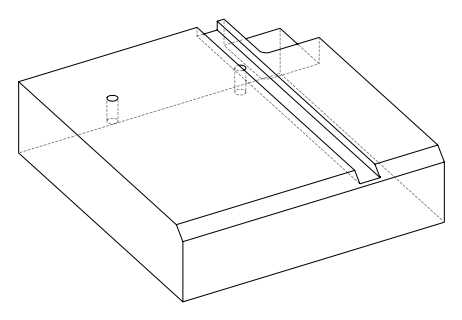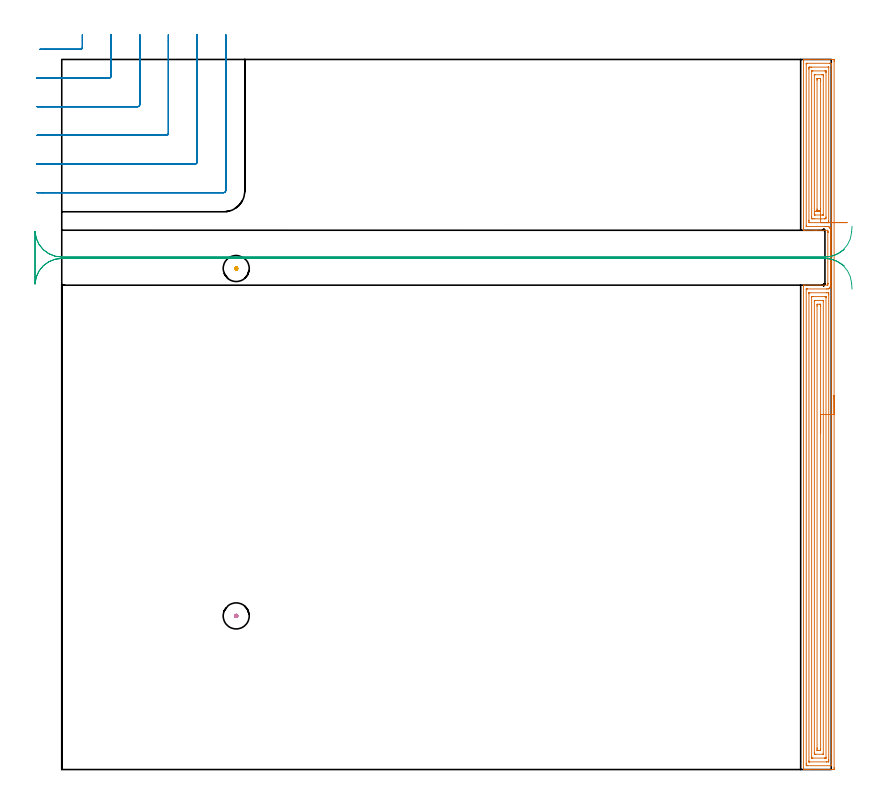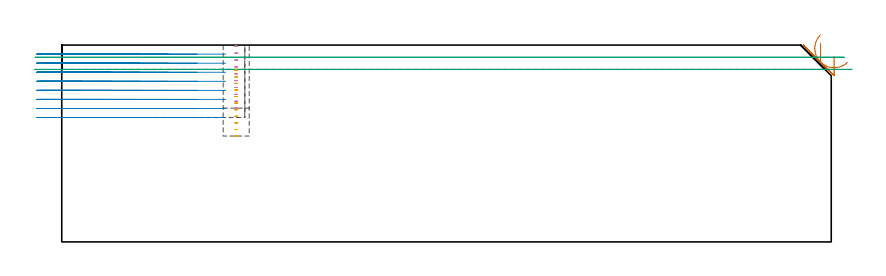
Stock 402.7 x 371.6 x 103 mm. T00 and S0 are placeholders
(PLAN: 5 operations, 3 tool changes, 33.2 min)
(1 AREA_MILL | FG_CHAMFER_SURFACE | UGT0205_001 | 17.48 min | 47391 mm3)
(2 MILL_CORNER_NOTCH_RECTANGULAR | CORNER_NOTCH_RECTANGULAR | UGT0201_094 | Follow Part, ap 5, ae 75% | 11.4 min | 288403 mm3)
(3 MILL_RECTANGULAR_SLOT | SLOT_RECTANGULAR | UGT0201_006 | Follow Part, ap 7, ae 75% | 3.65 min | 143609 mm3)
(4 MILL_BLIND_HOLE_FROM_SOLID_MATERIAL | STEP1POCKET | NXT0201_011 | Spiral | 0.31 min | 4797 mm3)
(5 MILL_BLIND_HOLE_FROM_SOLID_MATERIAL_1 | STEP1POCKET_1 | NXT0201_011 | Spiral | 0.34 min | 5034 mm3)
(TOOL UGT0205_001 | Chamfer Mill 20 x 3 x 45 deg. | D20 FL50 Z2)
(TOOL UGT0201_094 | End mill 20 mm | D20 FL38 Z4)
(TOOL UGT0201_006 | End Mill 28 mm | D28 FL25 Z2)
(TOOL NXT0201_011 | ENDMILL 12mm [2P460-1200-NA 1630] | D12 FL38 Z6)
(OP 1 AREA_MILL)
G17 G21 G94 G90
T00 M6
G54
G17 G0 G90 X404.2 Y195.8 S1061 M3
G43 Z113. H0
Z97.
G94 G1 Y195.762 Z96.128 F250.
Y195.648 Z95.263
Y195.459 Z94.412
Y195.197 Z93.58
Y194.863 Z92.774
Y194.46 Z92.
Y193.991 Z91.264
Y193.46 Z90.572
Y192.871 Z89.929
Y192.228 Z89.339
Y191.536 Z88.808
Y190.8 Z88.34
Y190.026 Z87.937
Y189.22 Z87.603
Y188.388 Z87.341
Y187.536 Z87.152
Y186.672 Z87.038
Y185.8 Z87.
Y1.007
X404.199 Y0.606 Z87.001
X404.195 Y0.12 Z87.003
X404.192 Y0.009 Z87.006
X403.714 Y0.004 Z87.484
X403.113 Y0. Z88.084
X391.338 Z99.856
X390.771 Z100.426
X390.454 Z100.742
X389.887 Z101.309
X389.57 Z101.625
X388.937 Z102.262
X388.549 Z102.651
X388.216 Z102.975
X388.202 Y0.008 Z102.988
X388.2 Y0.16 Z103.
Y253.184
X388.205 Y253.49 Z102.991
X388.545 Y253.5 Z102.652
X400.9 Z90.3
Y253.995
X400.897 Y254.076 Z90.297
X400.892 Y254.155 Z90.291
Y254.181
X400.9 Y254.209 Z90.3
Y254.246
Y254.253
X400.893 Y254.264 Z90.291
X400.889 Y254.269 Z90.287
X400.89 Y254.277 Z90.288
X400.896 Y254.328 Z90.295
X400.902 Y254.351
X400.899 Y254.372 Z90.294
X400.9 Y254.449 Z90.297
Y254.518 Z90.3
Y281.255
X400.899 Y281.279 Z90.293
X400.898 Y281.284 Z90.292
Y281.286 Z90.295
X400.899 Y281.287 Z90.298
X400.897 Y281.289 Z90.296
X400.889 Y281.295 Z90.287
X400.893 Y281.298 Z90.292
X400.898 Y281.463 Z90.298
Y282.2
X394.874 Z96.32
X394.01 Z97.19
X388.676 Z102.524
X388.207 Y282.21 Z102.993
X388.2 Y282.636 Z103.
Y371.44
X388.202 Y371.592 Z102.988
X388.216 Y371.6 Z102.975
X388.548 Z102.651
X388.937 Z102.262
X389.57 Z101.625
X390.771 Z100.426
X391.338 Z99.856
X399.894 Z91.303
X403.43 Z87.767
X403.714 Y371.597 Z87.484
X404.192 Y371.591 Z87.006
X404.195 Y371.48 Z87.003
X404.199 Y370.994 Z87.001
X404.2 Y370.503 Z87.
Y185.8
X402.786 Z88.414
Y2.391
X402.784 Y2.179 Z88.416
X402.781 Y2.073 Z88.419
X402.779 Y2.024 Z88.421
X402.769 Y2.01 Z88.431
X402.72 Y2.008 Z88.48
X402.332 Y2.001 Z88.868
X390.454 Y2. Z100.746
X389.956 Y2.001 Z101.244
X389.731 Y2.007 Z101.469
X389.629 Y2.01 Z101.571
X389.616 Y2.345 Z101.584
X389.615 Y2.391 Z101.585
X389.614 Y3.239 Z101.586
X389.615 Y251.399 Z101.585
X389.616 Y251.452 Z101.584
X389.618 Y251.477 Z101.582
X389.619 Y251.483 Z101.581
X389.654 Y251.49 Z101.546
X390.054 Y251.497 Z101.146
X390.254 Y251.499 Z100.946
X400.178 Y251.501 Z91.022
X400.951 Y251.511 Z90.249
X401.062 Y251.523 Z90.138
X401.241 Y251.569 Z89.959
X401.389 Y251.634 Z89.811
X401.586 Y251.762 Z89.614
X401.711 Y251.873 Z89.489
X401.801 Y251.972 Z89.399
X401.946 Y252.166 Z89.254
X401.994 Y252.243 Z89.206
X402.02 Y252.291 Z89.18
X402.137 Y252.551 Z89.063
X402.189 Y252.703 Z89.011
X402.239 Y252.888 Z88.961
X402.289 Y253.184 Z88.911
X402.307 Y253.524 Z88.893
X402.311 Y253.707 Z88.889
X402.314 Y254.076 Z88.886
X402.315 Y254.421 Z88.885
X402.314 Y280.479 Z88.886
X402.315 Y281.197 Z88.885
Y281.371
X402.313 Y281.744 Z88.887
X402.31 Y282.092 Z88.89
X402.306 Y282.272 Z88.894
X402.273 Y282.636 Z88.927
X402.228 Y282.86 Z88.972
X402.18 Y283.027 Z89.02
X402.029 Y283.387 Z89.171
X401.974 Y283.5 Z89.226
X401.956 Y283.529 Z89.244
X401.946 Y283.545 Z89.254
X401.908 Y283.592 Z89.292
X401.725 Y283.812 Z89.475
X401.569 Y283.951 Z89.631
X401.428 Y284.051 Z89.772
X401.191 Y284.147 Z90.009
X401.062 Y284.177 Z90.138
X400.4 Y284.197 Z90.8
X400.178 Y284.198 Z91.022
X399.513 Y284.2 Z91.687
X389.687 Z101.513
X389.665 Y284.202 Z101.535
X389.645 Y284.205 Z101.555
X389.627 Y284.209 Z101.573
X389.621 Y284.231 Z101.579
X389.615 Y284.376 Z101.585
Y284.421
X389.614 Y369.209 Z101.586
X389.616 Y369.421 Z101.584
X389.619 Y369.527 Z101.581
X389.621 Y369.576 Z101.579
X389.631 Y369.59 Z101.569
X389.68 Y369.592 Z101.52
X390.068 Y369.599 Z101.132
X401.946 Y369.6 Z89.254
X402.444 Y369.599 Z88.756
X402.669 Y369.593 Z88.531
X402.771 Y369.59 Z88.429
X402.784 Y369.255 Z88.416
X402.785 Y369.209 Z88.415
X402.786 Y368.361 Z88.414
Y185.8
X401.372 Z89.828
X401.371 Y5.069 Z89.829
Y4.757
X401.366 Y4.176 Z89.834
X401.365 Y4.029 Z89.835
X401.227 Y4.009 Z89.973
X401.062 Y4.005 Z90.138
X400.352 Y4. Z90.848
X400.178 Z91.022
X391.338 Y4.001 Z99.862
X391.164 Y4.002 Z100.036
X391.048 Y4.007 Z100.152
X391.034 Y4.01 Z100.166
X391.032 Y4.014 Z100.168
X391.03 Y4.034 Z100.17
X391.028 Y4.489 Z100.172
X391.029 Y249.034 Z100.171
X391.031 Y249.347 Z100.169
X391.033 Y249.436 Z100.167
X391.035 Y249.484 Z100.165
X391.05 Y249.49 Z100.15
X391.146 Y249.494 Z100.054
X391.338 Y249.499 Z99.862
X391.451 Y249.5 Z99.749
X400.289 Y249.501 Z90.911
X401.062 Y249.517 Z90.138
X401.154 Y249.521 Z90.046
X401.276 Y249.536 Z89.924
X401.352 Y249.546 Z89.848
X401.365 Y249.499 Z89.835
X401.367 Y249.441 Z89.833
X401.37 Y249.303 Z89.83
X401.371 Y248.721 Z89.829
X401.372 Y248.408 Z89.828
Y185.8
X399.957 Z91.243
Y6.185
X399.955 Y6.088 Z91.245
X399.951 Y6.031 Z91.249
X399.948 Y6.01 Z91.252
X399.927 Y6.008 Z91.273
X399.717 Y6.004 Z91.483
X399.294 Y6. Z91.906
X399.255 Z91.945
X393.068 Z98.132
X392.674 Y6.006 Z98.526
X392.479 Y6.01 Z98.721
X392.449 Y6.022 Z98.751
X392.447 Y6.054 Z98.753
X392.445 Y6.108 Z98.755
X392.443 Y6.631 Z98.757
Y6.854
Y246.936
X392.444 Y247.271 Z98.756
X392.446 Y247.439 Z98.754
X392.448 Y247.479 Z98.752
X392.45 Y247.49 Z98.75
X392.469 Y247.493 Z98.731
X392.55 Y247.498 Z98.65
X393.106 Y247.5 Z98.094
X393.432 Z97.768
X399.294 Z91.906
X399.621 Y247.498 Z91.579
X399.921 Y247.49 Z91.279
X399.951 Y247.488 Z91.249
X399.953 Y247.449 Z91.247
X399.955 Y247.352 Z91.245
X399.957 Y247.159 Z91.243
Y246.936
Y185.8
X398.543 Z92.657
Y8.369
X398.539 Y8.1 Z92.661
X398.536 Y8.025 Z92.664
X398.533 Y8.008 Z92.667
X398.527 Y8.006 Z92.673
X398.489 Y8.002 Z92.711
X398.41 Y8.001 Z92.79
X398.158 Y8. Z93.042
X394.623 Z96.577
X393.99 Y8.001 Z97.21
X393.9 Y8.003 Z97.3
X393.874 Y8.006 Z97.326
X393.866 Y8.008 Z97.334
X393.863 Y8.056 Z97.337
X393.86 Y8.235 Z97.34
X393.857 Y8.504 Z97.343
Y8.639
X393.858 Y245.151 Z97.342
X393.859 Y245.284 Z97.341
X393.864 Y245.42 Z97.336
X393.867 Y245.49 Z97.333
X393.904 Y245.493 Z97.296
X393.99 Y245.496 Z97.21
X394.529 Y245.5 Z96.671
X398.065 Y245.499 Z93.135
X398.41 Y245.494 Z92.79
X398.524 Y245.49 Z92.676
X398.536 Y245.487 Z92.664
X398.539 Y245.447 Z92.661
X398.542 Y245.376 Z92.658
X398.543 Y245.286 Z92.657
Y245.151
Y185.8
X397.129 Z94.071
Y10.825
X397.127 Y10.424 Z94.073
X397.125 Y10.178 Z94.075
X397.122 Y10.056 Z94.078
X397.116 Y10.009 Z94.084
X397.057 Y10.005 Z94.143
X396.642 Y10.002 Z94.558
X396.177 Y10. Z95.023
X395.758 Y10.001 Z95.442
X395.29 Y10.004 Z95.91
X395.279 Y10.01 Z95.921
X395.276 Y10.018 Z95.924
X395.273 Y10.424 Z95.927
X395.271 Y10.915 Z95.929
Y11.316
Y242.474
X395.273 Y242.964 Z95.927
X395.276 Y243.366 Z95.924
X395.278 Y243.48 Z95.922
X395.493 Y243.492 Z95.707
X395.627 Y243.499 Z95.573
X396.642 Y243.5 Z94.558
X396.774 Y243.498 Z94.426
X397.039 Y243.493 Z94.161
X397.112 Y243.49 Z94.088
X397.122 Y243.475 Z94.078
X397.125 Y243.436 Z94.075
X397.127 Y243.366 Z94.073
X397.129 Y242.875 Z94.071
Y242.474
Y185.8
Y184.928 Z94.109
Y184.063 Z94.223
Y183.212 Z94.412
Y182.38 Z94.674
Y181.574 Z95.008
Y180.8 Z95.411
Y180.064 Z95.88
Y179.372 Z96.411
Y178.729 Z97.
Y178.14 Z97.643
Y177.608 Z98.335
Y177.14 Z99.071
Y176.737 Z99.845
Y176.403 Z100.651
Y176.141 Z101.483
Y175.952 Z102.335
Y175.838 Z103.199
Y175.8 Z104.071
G0 Z113.
X411.272 Y286.2
Z94.071
G1 X410.628 Z93.481
X409.936 Z92.95
X409.2 Z92.481
X408.427 Z92.079
X407.621 Z91.745
X406.789 Z91.482
X405.937 Z91.294
X405.072 Z91.18
X404.2 Z91.142
X403.329 Z91.18
X402.464 Z91.294
X401.612 Z91.482
X400.78 Z91.745
X399.974 Z92.079
X399.2 Z92.481
X398.465 Z92.95
X397.773 Z93.481
X397.129 Z94.071
X391.345 Z99.855
X391.035 Y286.206 Z100.165
X391.032 Y286.515 Z100.168
X391.029 Y287.099 Z100.171
Y287.412
Y366.531
Y366.843
X391.034 Y367.424 Z100.166
X391.035 Y367.571 Z100.165
X391.173 Y367.591 Z100.027
X391.338 Y367.595 Z99.862
X392.048 Y367.6 Z99.152
X392.222 Z98.978
X401.062 Z90.138
X401.236 Y367.598 Z89.964
X401.352 Y367.593 Z89.848
X401.366 Y367.59 Z89.834
X401.368 Y367.586 Z89.832
X401.37 Y367.566 Z89.83
X401.371 Y367.528 Z89.829
X401.372 Y367.424 Z89.828
X401.371 Y287.099 Z89.829
X401.37 Y286.788 Z89.83
X401.365 Y286.206 Z89.835
X401.08 Y286.188 Z90.12
X401.062 Z90.138
X400.184 Y286.2 Z91.016
X397.129 Z94.071
Y288.2
X393.784 Z97.416
X393.106 Y288.201 Z98.094
X392.897 Y288.203 Z98.303
X392.45 Y288.217 Z98.75
X392.444 Y288.66 Z98.756
X392.443 Y288.884 Z98.757
Y289.554
Y365.416
X392.445 Y365.512 Z98.755
X392.449 Y365.569 Z98.751
X392.452 Y365.59 Z98.748
X392.473 Y365.592 Z98.727
X392.684 Y365.597 Z98.516
X393.106 Y365.6 Z98.094
X399.333 Z91.867
X399.726 Y365.595 Z91.474
X399.921 Y365.59 Z91.279
X399.951 Y365.578 Z91.249
X399.954 Y365.546 Z91.246
X399.955 Y365.492 Z91.245
X399.957 Y364.969 Z91.243
Y364.746
Y289.107
X399.956 Y288.884 Z91.244
X399.95 Y288.221 Z91.25
X399.294 Y288.205 Z91.906
X399.086 Y288.201 Z92.114
X397.129 Y288.2 Z94.071
Y290.2
X394.455 Z96.746
X393.99 Y290.201 Z97.21
X393.924 Y290.203 Z97.276
X393.884 Y290.206 Z97.316
X393.867 Y290.209 Z97.333
X393.864 Y290.266 Z97.336
X393.859 Y290.534 Z97.341
X393.857 Y290.669 Z97.343
Y363.231
X393.861 Y363.5 Z97.339
X393.864 Y363.575 Z97.336
X393.867 Y363.592 Z97.333
X393.873 Y363.594 Z97.327
X393.911 Y363.598 Z97.289
X393.99 Y363.599 Z97.21
X394.242 Y363.6 Z96.958
X397.777 Z93.423
X398.41 Y363.599 Z92.79
X398.5 Y363.597 Z92.7
X398.526 Y363.594 Z92.674
X398.534 Y363.592 Z92.666
X398.537 Y363.544 Z92.663
X398.54 Y363.365 Z92.66
X398.543 Y363.096 Z92.657
Y362.961
Y290.4
X398.541 Y290.31 Z92.659
X398.537 Y290.239 Z92.663
X398.534 Y290.209 Z92.666
X398.525 Y290.207 Z92.675
X398.41 Y290.204 Z92.79
X397.99 Y290.2 Z93.21
X397.129 Z94.071
X397.022 Y292.212 Z94.178
X396.888 Y292.205 Z94.312
X396.642 Y292.202 Z94.558
X396.009 Y292.2 Z95.191
X395.758 Y292.201 Z95.442
X395.507 Y292.203 Z95.693
X395.339 Y292.207 Z95.861
X395.283 Y292.21 Z95.917
X395.278 Y292.233 Z95.922
X395.275 Y292.29 Z95.925
X395.273 Y292.454 Z95.927
X395.271 Y292.945 Z95.929
Y293.346
Y360.775
X395.273 Y361.176 Z95.927
X395.275 Y361.422 Z95.925
X395.278 Y361.544 Z95.922
X395.285 Y361.591 Z95.915
X395.343 Y361.595 Z95.857
X395.758 Y361.598 Z95.442
X396.223 Y361.6 Z94.977
X396.642 Y361.599 Z94.558
X397.11 Y361.596 Z94.09
X397.121 Y361.59 Z94.079
X397.124 Y361.582 Z94.076
X397.127 Y361.176 Z94.073
X397.129 Y360.685 Z94.071
Y360.284
Y293.346
X397.128 Y292.856 Z94.072
X397.125 Y292.454 Z94.075
X397.122 Y292.218 Z94.078
X397.022 Y292.212 Z94.178
X396.433 Y292.181 Z94.82
X395.903 Y292.153 Z95.512
X395.434 Y292.128 Z96.248
X395.031 Y292.107 Z97.021
X394.697 Y292.089 Z97.827
X394.435 Y292.075 Z98.659
X394.246 Y292.065 Z99.51
X394.131 Y292.059 Z100.375
X394.093 Y292.057 Z101.247
X394.13 Y292.059 Z102.118
X394.243 Y292.065 Z102.983
X394.431 Y292.075 Z103.835
X394.692 Y292.089 Z104.667
X395.025 Y292.106 Z105.473
X395.427 Y292.128 Z106.248
X395.895 Y292.153 Z106.984
X396.424 Y292.181 Z107.676
X397.012 Y292.212 Z108.32
G0 Z113.
M5
M2
(OP 2 MILL_CORNER_NOTCH_RECTANGULAR)
G17 G21 G94 G90
T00 M6
G54
G17 G0 G90 X-11.48 Y376.9 S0 M3
G43 Z113. H0
Z98.262
G94 G1 X-8.48 F250.
X9.806 F500.
G3 X10.8 Y377.894 R1.
G1 Y381.6
Y384.6 F250.
G0 Z113.
X-13. Y361.9
Z98.262
G1 X-10.
X24.806 F500.
G3 X25.8 Y362.894 R1.
G1 Y381.6
Y384.6 F250.
G0 Z113.
X-13. Y346.9
Z98.262
G1 X-10.
X39.806 F500.
G3 X40.8 Y347.894 R1.
G1 Y381.6
Y384.6 F250.
G0 Z113.
X-13. Y331.9
Z98.262
G1 X-10.
X54.805 F500.
G3 X55.8 Y332.895 R1.
G1 Y381.6
Y384.6 F250.
G0 Z113.
X-13. Y316.9
Z98.262
G1 X-10.
X69.805 F500.
G3 X70.8 Y317.895 R1.
G1 Y381.6
Y384.6 F250.
G0 Z113.
X-13. Y301.9
Z98.262
G1 X-10.
X84.805 F500.
G3 X85.8 Y302.895 R1.
G1 Y381.6
Y384.6 F250.
G0 Z113.
X-11.48 Y376.9
Z93.525
G1 X-8.48
X9.806 F500.
G3 X10.8 Y377.894 R1.
G1 Y381.6
Y384.6 F250.
G0 Z113.
X-13. Y361.9
Z93.525
G1 X-10.
X24.806 F500.
G3 X25.8 Y362.894 R1.
G1 Y381.6
Y384.6 F250.
G0 Z113.
X-13. Y346.9
Z93.525
G1 X-10.
X39.805 F500.
G3 X40.8 Y347.895 R1.
G1 Y381.6
Y384.6 F250.
G0 Z113.
X-13. Y331.9
Z93.525
G1 X-10.
X54.805 F500.
G3 X55.8 Y332.895 R1.
G1 Y381.6
Y384.6 F250.
G0 Z113.
X-13. Y316.9
Z93.525
G1 X-10.
X69.805 F500.
G3 X70.8 Y317.895 R1.
G1 Y381.6
Y384.6 F250.
G0 Z113.
X-13. Y301.9
Z93.525
G1 X-10.
X84.805 F500.
G3 X85.8 Y302.895 R1.
G1 Y381.6
Y384.6 F250.
G0 Z113.
X-11.48 Y376.9
Z88.787
G1 X-8.48
X9.806 F500.
G3 X10.8 Y377.894 R1.
G1 Y381.6
Y384.6 F250.
G0 Z113.
X-13. Y361.9
Z88.787
G1 X-10.
X24.806 F500.
G3 X25.8 Y362.894 R1.
G1 Y381.6
Y384.6 F250.
G0 Z113.
X-13. Y346.9
Z88.787
G1 X-10.
X39.806 F500.
G3 X40.8 Y347.894 R1.
G1 Y381.6
Y384.6 F250.
G0 Z113.
X-13. Y331.9
Z88.787
G1 X-10.
X54.805 F500.
G3 X55.8 Y332.895 R1.
G1 Y381.6
Y384.6 F250.
G0 Z113.
X-13. Y316.9
Z88.787
G1 X-10.
X69.805 F500.
G3 X70.8 Y317.895 R1.
G1 Y381.6
Y384.6 F250.
G0 Z113.
X-13. Y301.9
Z88.787
G1 X-10.
X84.805 F500.
G3 X85.8 Y302.895 R1.
G1 Y381.6
Y384.6 F250.
G0 Z113.
X-11.48 Y376.9
Z84.05
G1 X-8.48
X9.806 F500.
G3 X10.8 Y377.894 R1.
G1 Y381.6
Y384.6 F250.
G0 Z113.
X-13. Y361.9
Z84.05
G1 X-10.
X24.806 F500.
G3 X25.8 Y362.894 R1.
G1 Y381.6
Y384.6 F250.
G0 Z113.
X-13. Y346.9
Z84.05
G1 X-10.
X39.805 F500.
G3 X40.8 Y347.895 R1.
G1 Y381.6
Y384.6 F250.
G0 Z113.
X-13. Y331.9
Z84.05
G1 X-10.
X54.805 F500.
G3 X55.8 Y332.895 R1.
G1 Y381.6
Y384.6 F250.
G0 Z113.
X-13. Y316.9
Z84.05
G1 X-10.
X69.805 F500.
G3 X70.8 Y317.895 R1.
G1 Y381.6
Y384.6 F250.
G0 Z113.
X-13. Y301.9
Z84.05
G1 X-10.
X84.805 F500.
G3 X85.8 Y302.895 R1.
G1 Y381.6
Y384.6 F250.
G0 Z113.
X-11.48 Y376.9
Z79.312
G1 X-8.48
X9.806 F500.
G3 X10.8 Y377.894 R1.
G1 Y381.6
Y384.6 F250.
G0 Z113.
X-13. Y361.9
Z79.312
G1 X-10.
X24.806 F500.
G3 X25.8 Y362.894 R1.
G1 Y381.6
Y384.6 F250.
G0 Z113.
X-13. Y346.9
Z79.312
G1 X-10.
X39.805 F500.
G3 X40.8 Y347.895 R1.
G1 Y381.6
Y384.6 F250.
G0 Z113.
X-13. Y331.9
Z79.312
G1 X-10.
X54.805 F500.
G3 X55.8 Y332.895 R1.
G1 Y381.6
Y384.6 F250.
G0 Z113.
X-13. Y316.9
Z79.312
G1 X-10.
X69.805 F500.
G3 X70.8 Y317.895 R1.
G1 Y381.6
Y384.6 F250.
G0 Z113.
X-13. Y301.9
Z79.312
G1 X-10.
X84.805 F500.
G3 X85.8 Y302.895 R1.
G1 Y381.6
Y384.6 F250.
G0 Z113.
X-11.48 Y376.9
Z74.575
G1 X-8.48
X9.806 F500.
G3 X10.8 Y377.894 R1.
G1 Y381.6
Y384.6 F250.
G0 Z113.
X-13. Y361.9
Z74.575
G1 X-10.
X24.806 F500.
G3 X25.8 Y362.894 R1.
G1 Y381.6
Y384.6 F250.
G0 Z113.
X-13. Y346.9
Z74.575
G1 X-10.
X39.805 F500.
G3 X40.8 Y347.895 R1.
G1 Y381.6
Y384.6 F250.
G0 Z113.
X-13. Y331.9
Z74.575
G1 X-10.
X54.805 F500.
G3 X55.8 Y332.895 R1.
G1 Y381.6
Y384.6 F250.
G0 Z113.
X-13. Y316.9
Z74.575
G1 X-10.
X69.805 F500.
G3 X70.8 Y317.895 R1.
G1 Y381.6
Y384.6 F250.
G0 Z113.
X-13. Y301.9
Z74.575
G1 X-10.
X84.805 F500.
G3 X85.8 Y302.895 R1.
G1 Y381.6
Y384.6 F250.
G0 Z113.
X-11.48 Y376.9
Z69.837
G1 X-8.48
X9.806 F500.
G3 X10.8 Y377.894 R1.
G1 Y381.6
Y384.6 F250.
G0 Z113.
X-13. Y361.9
Z69.837
G1 X-10.
X24.806 F500.
G3 X25.8 Y362.894 R1.
G1 Y381.6
Y384.6 F250.
G0 Z113.
X-13. Y346.9
Z69.837
G1 X-10.
X39.805 F500.
G3 X40.8 Y347.895 R1.
G1 Y381.6
Y384.6 F250.
G0 Z113.
X-13. Y331.9
Z69.837
G1 X-10.
X54.805 F500.
G3 X55.8 Y332.895 R1.
G1 Y381.6
Y384.6 F250.
G0 Z113.
X-13. Y316.9
Z69.837
G1 X-10.
X69.805 F500.
G3 X70.8 Y317.895 R1.
G1 Y381.6
Y384.6 F250.
G0 Z113.
X-13. Y301.9
Z69.837
G1 X-10.
X84.805 F500.
G3 X85.8 Y302.895 R1.
G1 Y381.6
Y384.6 F250.
G0 Z113.
X-11.48 Y376.9
Z65.1
G1 X-8.48
X9.806 F500.
G3 X10.8 Y377.894 R1.
G1 Y381.6
Y384.6 F250.
G0 Z113.
X-13. Y361.9
Z65.1
G1 X-10.
X24.806 F500.
G3 X25.8 Y362.894 R1.
G1 Y381.6
Y384.6 F250.
G0 Z113.
X-13. Y346.9
Z65.1
G1 X-10.
X39.805 F500.
G3 X40.8 Y347.895 R1.
G1 Y381.6
Y384.6 F250.
G0 Z113.
X-13. Y331.9
Z65.1
G1 X-10.
X54.805 F500.
G3 X55.8 Y332.895 R1.
G1 Y381.6
Y384.6 F250.
G0 Z113.
X-13. Y316.9
Z65.1
G1 X-10.
X69.805 F500.
G3 X70.8 Y317.895 R1.
G1 Y381.6
Y384.6 F250.
G0 Z113.
X-13. Y301.9
Z65.1
G1 X-10.
X84.805 F500.
G3 X85.8 Y302.895 R1.
G1 Y381.6
Y384.6 F250.
G0 Z113.
M5
M2
(OP 3 MILL_RECTANGULAR_SLOT)
G17 G21 G94 G90
T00 M6
G54
G17 G0 G90 X409.562 Y272.114 S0 M3
G43 Z113. H0
Z96.65
G94 G1 X407.05 Y270.475 F250.
G2 X399.4 Y268.2 R14. F500.
G1 X0.
G2 X-13.99 Y281.671 R14.
G1 Y254.029
G2 X0. Y267.5 R14.
G1 X399.4
G2 X407.05 Y265.225 R14.
G1 X409.562 Y263.586 F250.
G0 Z113.
X413.569 Y284.262
Z90.3
G1 X413.369 Y281.268
G2 X399.4 Y268.2 R14. F500.
G1 X0.
G2 X-13.97 Y281.284 R14.
G1 X-14.
Y254.416
X-13.97
G2 X0. Y267.5 R14.
G1 X399.4
G2 X413.369 Y254.432 R14.
G1 X413.569 Y251.438 F250.
G0 Z113.
M5
M2
(OP 4 MILL_BLIND_HOLE_FROM_SOLID_MATERIAL)
G17 G21 G94 G90
T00 M6
G54
G17 G0 G90 X91.3 Y80.4 S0 M3
G43 Z113. H1
Z102.4
G94 G3 X91.7 Y80.8 R0.4 F250.
X91.3 Y81.2 R0.4
X90.5 Y80.4 R0.8
X91.3 Y81.2 R-0.8
X90.9 Y80.8 R0.4
X91.3 Y80.4 R0.4
G0 Z98.8
G3 X91.7 Y80.8 R0.4
X91.3 Y81.2 R0.4
X90.5 Y80.4 R0.8
X91.3 Y81.2 R-0.8
X90.9 Y80.8 R0.4
X91.3 Y80.4 R0.4
G0 Z95.2
G3 X91.7 Y80.8 R0.4
X91.3 Y81.2 R0.4
X90.5 Y80.4 R0.8
X91.3 Y81.2 R-0.8
X90.9 Y80.8 R0.4
X91.3 Y80.4 R0.4
G0 Z91.6
G3 X91.7 Y80.8 R0.4
X91.3 Y81.2 R0.4
X90.5 Y80.4 R0.8
X91.3 Y81.2 R-0.8
X90.9 Y80.8 R0.4
X91.3 Y80.4 R0.4
G0 Z88.
G3 X91.7 Y80.8 R0.4
X91.3 Y81.2 R0.4
X90.5 Y80.4 R0.8
X91.3 Y81.2 R-0.8
X90.9 Y80.8 R0.4
X91.3 Y80.4 R0.4
G0 Z84.4
G3 X91.7 Y80.8 R0.4
X91.3 Y81.2 R0.4
X90.5 Y80.4 R0.8
X91.3 Y81.2 R-0.8
X90.9 Y80.8 R0.4
X91.3 Y80.4 R0.4
G0 Z80.8
G3 X91.7 Y80.8 R0.4
X91.3 Y81.2 R0.4
X90.5 Y80.4 R0.8
X91.3 Y81.2 R-0.8
X90.9 Y80.8 R0.4
X91.3 Y80.4 R0.4
G0 Z77.2
G3 X91.7 Y80.8 R0.4
X91.3 Y81.2 R0.4
X90.5 Y80.4 R0.8
X91.3 Y81.2 R-0.8
X90.9 Y80.8 R0.4
X91.3 Y80.4 R0.4
G0 Z73.6
G3 X91.7 Y80.8 R0.4
X91.3 Y81.2 R0.4
X90.5 Y80.4 R0.8
X91.3 Y81.2 R-0.8
X90.9 Y80.8 R0.4
X91.3 Y80.4 R0.4
G0 Z70.
G3 X91.7 Y80.8 R0.4
X91.3 Y81.2 R0.4
X90.5 Y80.4 R0.8
X91.3 Y81.2 R-0.8
X90.9 Y80.8 R0.4
X91.3 Y80.4 R0.4
G0 Z113.
M5
M2
(OP 5 MILL_BLIND_HOLE_FROM_SOLID_MATERIAL_1)
G17 G21 G94 G90
T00 M6
G54
G17 G0 G90 X91.3 Y262.2 S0 M3
G43 Z113. H1
Z89.855
G94 G3 X91.7 Y262.6 R0.4 F250.
X91.3 Y263. R0.4
X90.5 Y262.2 R0.8
X91.3 Y263. R-0.8
X90.9 Y262.6 R0.4
X91.3 Y262.2 R0.4
G0 Z86.409
G3 X91.7 Y262.6 R0.4
X91.3 Y263. R0.4
X90.5 Y262.2 R0.8
X91.3 Y263. R-0.8
X90.9 Y262.6 R0.4
X91.3 Y262.2 R0.4
G0 Z82.964
G3 X91.7 Y262.6 R0.4
X91.3 Y263. R0.4
X90.5 Y262.2 R0.8
X91.3 Y263. R-0.8
X90.9 Y262.6 R0.4
X91.3 Y262.2 R0.4
G0 Z79.518
G3 X91.7 Y262.6 R0.4
X91.3 Y263. R0.4
X90.5 Y262.2 R0.8
X91.3 Y263. R-0.8
X90.9 Y262.6 R0.4
X91.3 Y262.2 R0.4
G0 Z76.073
G3 X91.7 Y262.6 R0.4
X91.3 Y263. R0.4
X90.5 Y262.2 R0.8
X91.3 Y263. R-0.8
X90.9 Y262.6 R0.4
X91.3 Y262.2 R0.4
G0 Z72.627
G3 X91.7 Y262.6 R0.4
X91.3 Y263. R0.4
X90.5 Y262.2 R0.8
X91.3 Y263. R-0.8
X90.9 Y262.6 R0.4
X91.3 Y262.2 R0.4
G0 Z69.182
G3 X91.7 Y262.6 R0.4
X91.3 Y263. R0.4
X90.5 Y262.2 R0.8
X91.3 Y263. R-0.8
X90.9 Y262.6 R0.4
X91.3 Y262.2 R0.4
G0 Z65.736
G3 X91.7 Y262.6 R0.4
X91.3 Y263. R0.4
X90.5 Y262.2 R0.8
X91.3 Y263. R-0.8
X90.9 Y262.6 R0.4
X91.3 Y262.2 R0.4
G0 Z62.291
G3 X91.7 Y262.6 R0.4
X91.3 Y263. R0.4
X90.5 Y262.2 R0.8
X91.3 Y263. R-0.8
X90.9 Y262.6 R0.4
X91.3 Y262.2 R0.4
G0 Z58.845
G3 X91.7 Y262.6 R0.4
X91.3 Y263. R0.4
X90.5 Y262.2 R0.8
X91.3 Y263. R-0.8
X90.9 Y262.6 R0.4
X91.3 Y262.2 R0.4
G0 Z55.4
G3 X91.7 Y262.6 R0.4
X91.3 Y263. R0.4
X90.5 Y262.2 R0.8
X91.3 Y263. R-0.8
X90.9 Y262.6 R0.4
X91.3 Y262.2 R0.4
G0 Z113.
M5
M2
